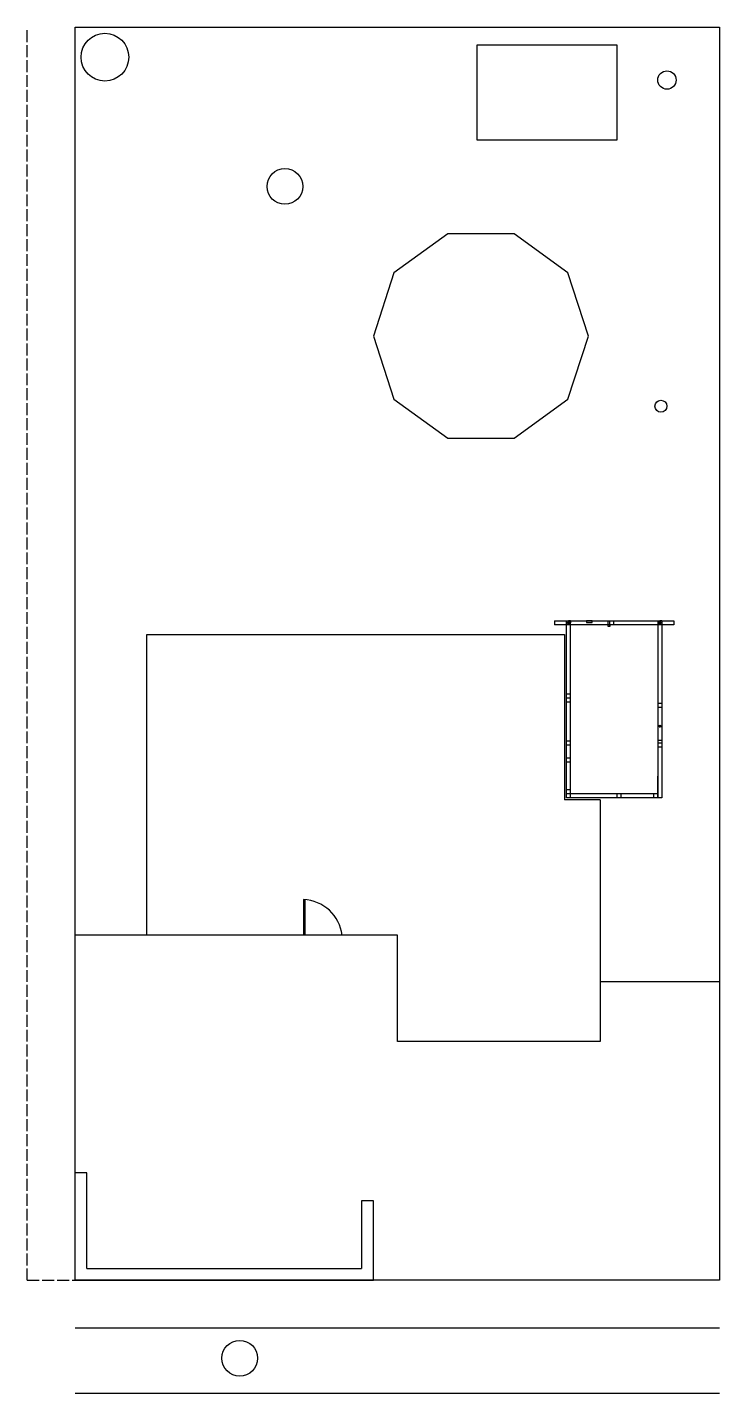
# Model space of a CAD drawing. Header units: inches. Extents: x -4 to 692, y -790 to 584.
import ezdxf

# ---------------------------------------------------------------- set-up
doc = ezdxf.new("R2010")
doc.units = ezdxf.units.IN
doc.header["$MEASUREMENT"] = 0
doc.linetypes.add('ACAD_ISO02W100', pattern=[15, 12, -3])
doc.layers.get('0').update_dxf_attribs({"color": 1})
doc.layers.add('Title Block', color=7, linetype='Continuous')

msp = doc.modelspace()

# ---------------------------------------------------------------- linework, layer by layer
at = {"linetype": 'ACAD_ISO02W100'}
for q in [(-4.3, 584.4), (43.7, -675.6)]:
    msp.add_line((-4.3, -675.6), q, dxfattribs=at)
for p, q in [((43.7, 584.4), (691.7, 584.4)), ((43.7, -675.6), (43.7, 584.4)), ((691.7, 584.4), (691.7, -675.6)), ((525.7, -12.5), (645.7, -12.5)), ((525.7, -12.5), (525.7, -16.5)), ((537.7, -190.5), (537.7, -12.5)), ((537.7, -12.5), (633.7, -12.5)), ((541.7, -12.5), (539.7, -12.5)), ((539.7, -13.5), (539.7, -15.5)), ((541.7, -190.5), (541.7, -12.5)), ((541.7, -12.5), (541.7, -14.5)), ((579.7, -18), (579.7, -12.5)), ((581.2, -18), (581.2, -12.5)), ((585.2, -16.5), (585.2, -12.5)), ((629.7, -12.5), (629.7, -190.5)), ((633.7, -12.5), (631.7, -12.5)), ((633.7, -12.5), (631.7, -12.5)), ((631.7, -13.5), (631.7, -15.5)), ((633.7, -12.5), (633.7, -190.5)), ((633.7, -12.5), (633.7, -14.5)), ((645.7, -12.5), (645.7, -16.5)), ((115.7, -26.1), (535.7, -26.1)), ((115.7, -328.6), (115.7, -26.1)), ((645.7, -16.5), (525.7, -16.5)), ((535.7, -26.1), (535.7, -192.5)), ((540.7, -14.5), (538.7, -14.5)), ((581.2, -18), (579.7, -18)), ((581.2, -16.5), (581.2, -18)), ((632.7, -14.5), (630.7, -14.5)), ((541.7, -86.1), (537.7, -86.1)), ((541.7, -90.1), (537.7, -90.1)), ((541.7, -94.1), (537.7, -94.1)), ((633.7, -95.5), (629.7, -95.5)), ((633.7, -99.5), (629.7, -99.5)), ((632.7, -118.5), (630.7, -118.5)), ((631.7, -117.5), (631.7, -119.5)), ((541.7, -133.5), (537.7, -133.5)), ((629.7, -132.5), (633.7, -132.5)), ((633.7, -135.5), (629.7, -135.5)), ((541.7, -137.5), (537.7, -137.5)), ((537.7, -190.5), (537.7, -137.5)), ((541.7, -150.5), (537.7, -150.5)), ((633.7, -139.5), (629.7, -139.5)), ((541.7, -154.5), (537.7, -154.5)), ((629.7, -190.5), (629.7, -168.8)), ((541.7, -182.5), (537.7, -182.5)), ((629.7, -186.5), (537.7, -186.5)), ((633.7, -190.5), (537.7, -190.5)), ((588.7, -190.5), (588.7, -186.5)), ((592.7, -190.5), (592.7, -186.5)), ((625.7, -190.5), (625.7, -186.5)), ((571.7, -192.5), (535.7, -192.5)), ((571.7, -192.5), (571.7, -435.6)), ((115.7, -328.6), (43.7, -328.6)), ((367.7, -328.6), (115.7, -328.6)), ((367.7, -435.6), (367.7, -328.6)), ((691.7, -375.6), (571.7, -375.6)), ((571.7, -435.6), (367.7, -435.6)), ((55.7, -567.6), (43.7, -567.6)), ((55.7, -663.6), (55.7, -567.6)), ((331.7, -595.6), (331.7, -663.6)), ((343.7, -595.6), (331.7, -595.6)), ((343.7, -675.6), (343.7, -595.6)), ((55.7, -663.6), (331.7, -663.6)), ((691.7, -675.6), (43.7, -675.6)), ((43.7, -675.6), (343.7, -675.6)), ((691.7, -723.6), (43.7, -723.6)), ((691.7, -789.6), (43.7, -789.6))]:
    msp.add_line(p, q)
for points in [[(588.7, 566.4), (447.7, 566.4), (447.7, 471.4), (588.7, 471.4)], [(418.3, 376.6), (364.3, 337.4), (343.7, 273.9), (364.3, 210.4), (418.3, 171.2), (485.1, 171.2), (539.1, 210.4), (559.7, 273.9), (539.1, 337.4), (485.1, 376.6)], [(563.7, -14), (563.7, -12.5), (557.7, -12.5), (557.7, -14)]]:
    msp.add_lwpolyline(points, close=True)
for centre, radius in [((73.7, 554.4), 24), ((638.7, 531.4), 9.25), ((254.7, 424.4), 18), ((632.7, 203.4), 6), ((539.7, -14.5), 1), ((631.7, -14.5), 1), ((631.7, -118.5), 1), ((209.2, -754), 18)]:
    msp.add_circle(centre, radius)
at = {"layer": 'Title Block'}
for p, q in [((273.3, -292.6), (273.3, -328.6)), ((274.7, -292.6), (274.7, -328.6))]:
    msp.add_line(p, q, dxfattribs=at)
at = {"layer": 'Title Block', "lineweight": 30}
msp.add_line((274.7, -328.6), (273.3, -328.6), dxfattribs=at)
at = {"layer": 'Title Block'}
msp.add_arc((271.1, -334.1), 41.6, 7.6509, 86.8387, dxfattribs=at)

doc.saveas('drawing.dxf')
